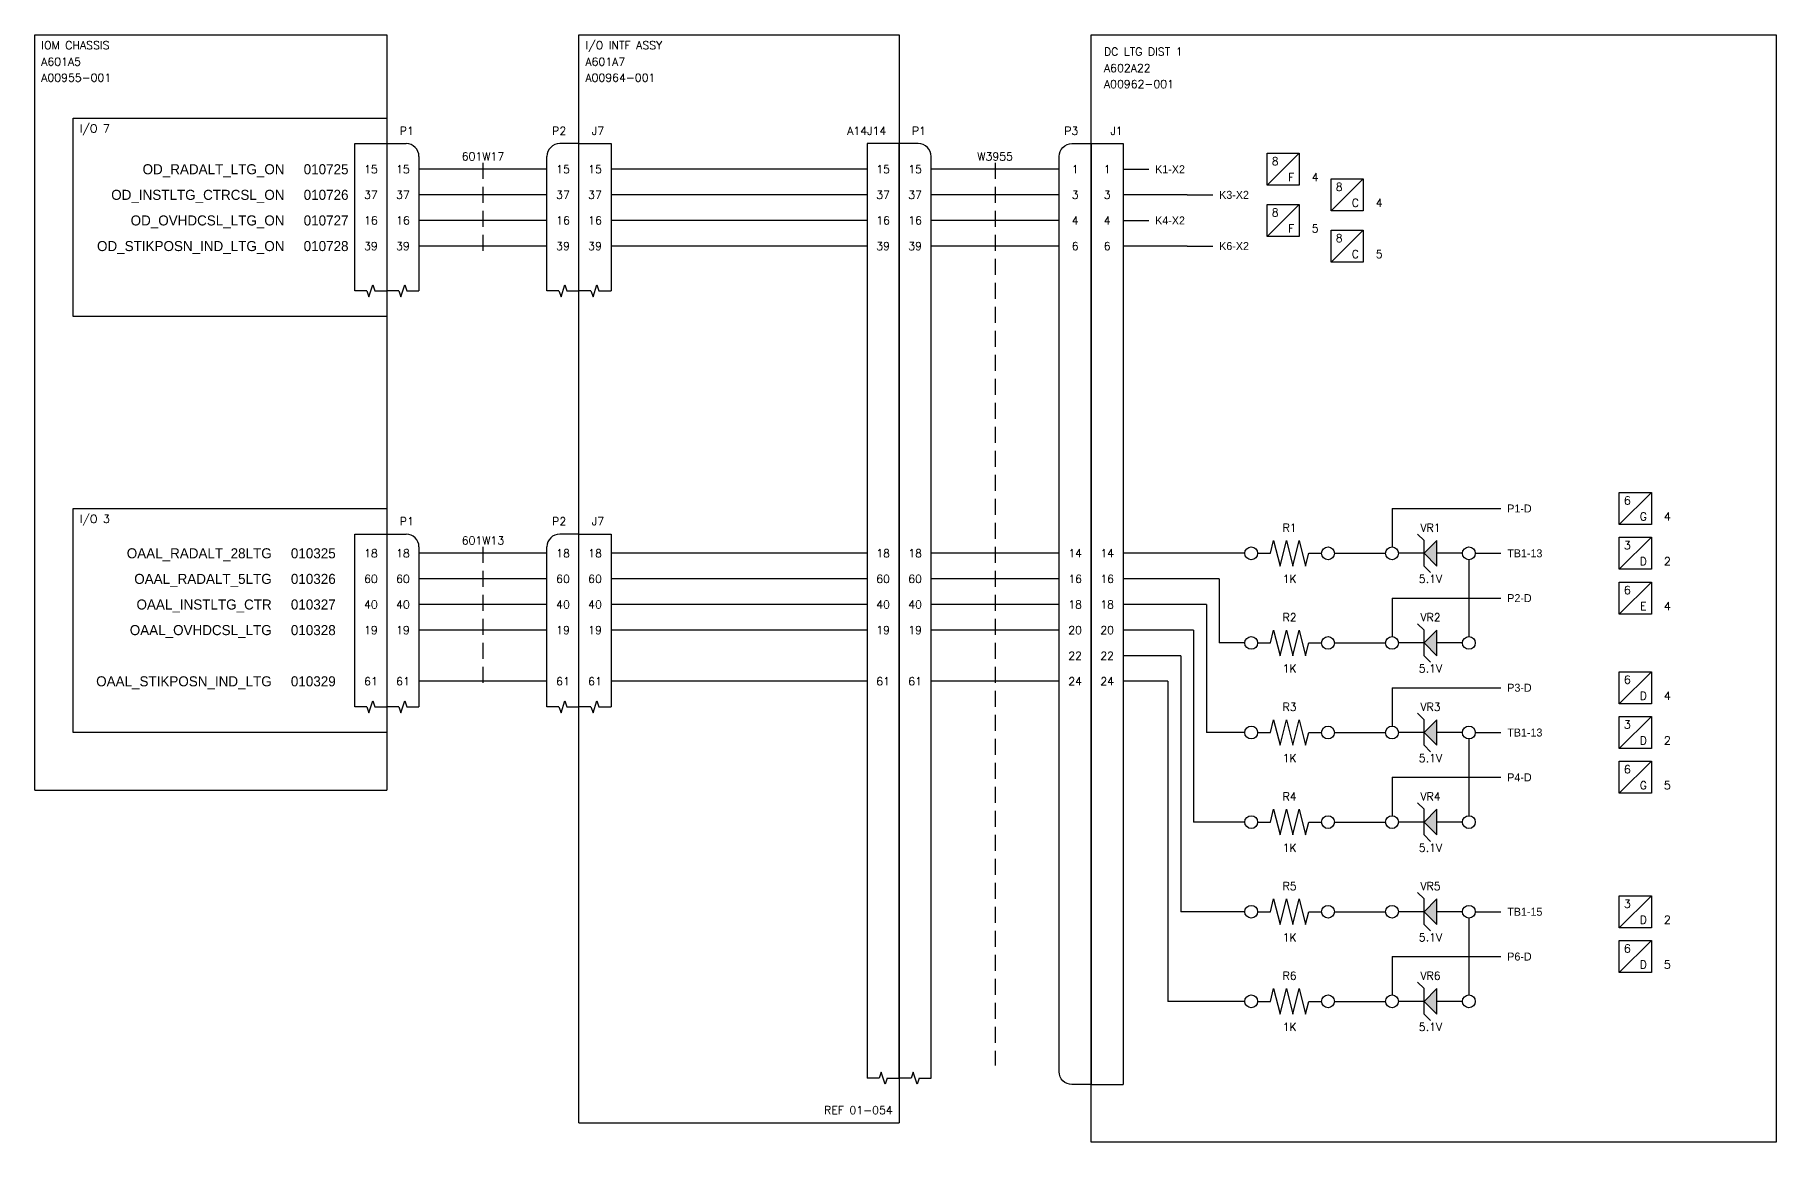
# Model space of a CAD drawing. Extents: x -29 to 207, y 0 to 19.
# Drawn here: x 32 to 59.2, y 0.8 to 18.1 of the extents above; entities that cross this region are included whole.
import ezdxf
from ezdxf.enums import TextEntityAlignment as Align

# ---------------------------------------------------------------- set-up
doc = ezdxf.new("R2010")
doc.units = 0
doc.header["$MEASUREMENT"] = 0
doc.linetypes.add('DASHED2', pattern=[0.375, 0.25, -0.125])
doc.linetypes.add('DGN5', pattern=[0.257567, 0.085856, -0.171711])
doc.layers.get('0').update_dxf_attribs({"linetype": 'CONTINUOUS'})
doc.styles.add('dgn050', font='dgn050.shx')
doc.styles.add('SCHEMATIC', font='romans.shx', dxfattribs={"height": 0.125})

# ---------------------------------------------------------------- blocks, each defined once
blk = doc.blocks.new('A$C54324138')
at = {"linetype": 'ByBlock'}
for p, q in [((-0.8125, 0), (-1, 0)), ((-0.8125, 0), (-0.78125, -0.09375)), ((-0.78125, -0.09375), (-0.71875, 0.09375)), ((-0.71875, 0.09375), (-0.6875, 0)), ((-0.6875, 0), (-0.5, 0)), ((-0.3125, 0), (-0.5, 0)), ((-0.3125, 0), (-0.28125, -0.09375)), ((-0.28125, -0.09375), (-0.21875, 0.09375)), ((-0.21875, 0.09375), (-0.1875, 0)), ((-0.1875, 0), (0, 0))]:
    blk.add_line(p, q, dxfattribs=at)
blk = doc.blocks.new('DEST_TO')
for p, q in [((0, 0), (0.4, 0)), ((2.25, -0.25), (2.75, 0.25))]:
    blk.add_line(p, q)
blk.add_lwpolyline([(2.25, 0.25), (2.75, 0.25), (2.75, -0.25), (2.25, -0.25)], close=True)
blk.add_attdef('CONTACT_REFDES', text='', height=0.125).set_placement((0.5, 0), align=Align.MIDDLE_LEFT)
at = {"style": 'SCHEMATIC'}
for p in [(2.375, 0.125), (2.625, -0.125)]:
    blk.add_attdef('X', text='', height=0.125, dxfattribs=at).set_placement(p, align=Align.MIDDLE)
for tag, p in [('DWG_TITLE', (3.3, 0)), ('DWG_#', (3.3, -0.2))]:
    blk.add_attdef(tag, p, '', height=0.125)
blk.add_attdef('X', text='', height=0.125, dxfattribs=at).set_placement((3, -0.125), align=Align.MIDDLE_CENTER)
blk = doc.blocks.new('A$C443226F3')
for p, q in [((0.2, 0), (0.4, 0)), ((0.4, 0), (0.45, 0.2)), ((0.45, 0.2), (0.55, -0.2)), ((0.55, -0.2), (0.65, 0.2)), ((0.65, 0.2), (0.75, -0.2)), ((0.75, -0.2), (0.85, 0.2)), ((0.85, 0.2), (0.95, -0.2)), ((0.95, -0.2), (1, 0)), ((1, 0), (1.2, 0))]:
    blk.add_line(p, q)
for centre in [(0.1, 0), (1.3, 0)]:
    blk.add_circle(centre, 0.1)
blk = doc.blocks.new('A$C35E0747A')
blk.add_hatch(color=256).paths.add_polyline_path([(0.2, 0.6), (0, 0.8), (-0.2, 0.6)])
for p, q in [((0, 0.8), (0, 1.2)), ((0.2, 0.8), (0.3, 0.9)), ((-0.2, 0.8), (-0.3, 0.7)), ((-0.2, 0.8), (0.2, 0.8)), ((0, 0.2), (0, 0.6))]:
    blk.add_line(p, q)
blk.add_lwpolyline([(0.2, 0.6), (0, 0.8), (-0.2, 0.6)], close=True)
for centre in [(0, 1.3), (0, 0.1)]:
    blk.add_circle(centre, 0.1)

msp = doc.modelspace()

# ---------------------------------------------------------------- linework, layer by layer
for p, q in [((32, 18.1), (37.5, 18.1)), ((32, 6.3), (32, 18.1)), ((37.5, 18.1), (37.5, 6.3)), ((40.5, 18.1), (45.5, 18.1)), ((40.5, 1.1), (40.5, 18.1)), ((45.5, 18.1), (45.5, 1.1)), ((37, 16.4), (37.5, 16.4)), ((37, 14.1), (37, 16.4)), ((37.5, 16.4), (37.8, 16.4)), ((40.5, 16.4), (40.2, 16.4)), ((45.8, 16.4), (45.5, 16.4)), ((45.5, 16.4), (45.5, 1.8)), ((38, 16.2), (38, 14.1)), ((40, 14.1), (40, 16.2)), ((46, 1.8), (46, 16.2)), ((40, 16), (38, 16)), ((45, 16), (41, 16)), ((48, 16), (46, 16)), ((40, 15.6), (38, 15.6)), ((45, 15.6), (41, 15.6)), ((48, 15.6), (46, 15.6)), ((50, 15.6), (49, 15.6)), ((40, 15.2), (38, 15.2)), ((45, 15.2), (41, 15.2)), ((48, 15.2), (46, 15.2)), ((40, 14.8), (38, 14.8)), ((45, 14.8), (41, 14.8)), ((48, 14.8), (46, 14.8)), ((50, 14.8), (49, 14.8)), ((53.2, 10.7), (53.2, 10.1)), ((53.2, 10.7), (54.5, 10.7)), ((37, 10.3), (37.5, 10.3)), ((37, 7.6), (37, 10.3)), ((37.5, 10.3), (37.8, 10.3)), ((38, 10.1), (38, 7.6)), ((40, 7.6), (40, 10.1)), ((40.5, 10.3), (40.2, 10.3)), ((40, 10), (38, 10)), ((45, 10), (41, 10)), ((48, 10), (46, 10)), ((50.9, 10), (49, 10)), ((50.2, 10), (49, 10)), ((52.3, 10), (53.1, 10)), ((54.4, 9.9), (54.4, 8.7)), ((40, 9.6), (38, 9.6)), ((45, 9.6), (41, 9.6)), ((48, 9.6), (46, 9.6)), ((50.5, 9.6), (49, 9.6)), ((50.5, 9.6), (50.5, 8.6)), ((53.2, 9.3), (53.2, 8.7)), ((53.2, 9.3), (54.5, 9.3)), ((40, 9.2), (38, 9.2)), ((45, 9.2), (41, 9.2)), ((48, 9.2), (46, 9.2)), ((50.3, 9.2), (49, 9.2)), ((50.3, 9.2), (50.3, 7.2)), ((40, 8.8), (38, 8.8)), ((45, 8.8), (41, 8.8)), ((48, 8.8), (46, 8.8)), ((50.1, 8.8), (49, 8.8)), ((50.1, 8.8), (50.1, 5.8)), ((50.9, 8.6), (50.5, 8.6)), ((52.3, 8.6), (53.1, 8.6)), ((49.9, 8.4), (49, 8.4)), ((49.9, 8.4), (49.9, 4.4)), ((40, 8), (38, 8)), ((45, 8), (41, 8)), ((48, 8), (46, 8)), ((49.7, 8), (49, 8)), ((49.7, 8), (49.7, 3)), ((53.2, 7.9), (53.2, 7.3)), ((53.2, 7.9), (54.5, 7.9)), ((50.9, 7.2), (50.3, 7.2)), ((52.3, 7.2), (53.1, 7.2)), ((54.4, 7.1), (54.4, 5.9)), ((32, 6.3), (34.5, 6.3)), ((32, 6.3), (37.5, 6.3)), ((53.2, 6.5), (53.2, 5.9)), ((53.2, 6.5), (54.5, 6.5)), ((50.9, 5.8), (50.1, 5.8)), ((52.3, 5.8), (53.1, 5.8)), ((50.9, 4.4), (49.9, 4.4)), ((52.3, 4.4), (53.1, 4.4)), ((54.4, 4.3), (54.4, 3.1)), ((53.2, 3.7), (53.2, 3.1)), ((53.2, 3.7), (54.5, 3.7)), ((50.9, 3), (49.7, 3)), ((52.3, 3), (53.1, 3)), ((48.5, 1.7), (49, 1.7)), ((40.5, 1.1), (42.4, 1.1)), ((40.5, 1.1), (45.5, 1.1))]:
    msp.add_line(p, q)
at = {"linetype": 'DASHED2'}
for p, q in [((39, 16.1), (39, 14.7)), ((47, 16.1), (47, 2)), ((39, 10.1), (39, 7.9))]:
    msp.add_line(p, q, dxfattribs=at)
at = {"linetype": 'ByBlock'}
for p, q in [((40.219, 14.006), (40.281, 14.194)), ((40.281, 14.194), (40.312, 14.1)), ((40.719, 14.006), (40.781, 14.194)), ((40.781, 14.194), (40.812, 14.1)), ((40.187, 14.1), (40, 14.1)), ((40.187, 14.1), (40.219, 14.006)), ((40.312, 14.1), (40.5, 14.1)), ((40.687, 14.1), (40.5, 14.1)), ((40.687, 14.1), (40.719, 14.006)), ((40.812, 14.1), (41, 14.1)), ((40.219, 7.506), (40.281, 7.694)), ((40.281, 7.694), (40.312, 7.6)), ((40.719, 7.506), (40.781, 7.694)), ((40.781, 7.694), (40.812, 7.6)), ((40.187, 7.6), (40, 7.6)), ((40.187, 7.6), (40.219, 7.506)), ((40.312, 7.6), (40.5, 7.6)), ((40.687, 7.6), (40.5, 7.6)), ((40.687, 7.6), (40.719, 7.506)), ((40.812, 7.6), (41, 7.6)), ((45.188, 1.8), (45, 1.8)), ((45.219, 1.894), (45.188, 1.8)), ((45.281, 1.706), (45.219, 1.894)), ((45.313, 1.8), (45.281, 1.706)), ((45.313, 1.8), (45.5, 1.8)), ((45.688, 1.8), (45.5, 1.8)), ((45.719, 1.894), (45.688, 1.8)), ((45.781, 1.706), (45.719, 1.894)), ((45.813, 1.8), (45.781, 1.706)), ((45.813, 1.8), (46, 1.8))]:
    msp.add_line(p, q, dxfattribs=at)
for points in [[(53.4, 0.8), (48.5, 0.8), (48.5, 18.1), (59.2, 18.1), (59.2, 0.8), (53.4, 0.8)], [(34.5, 13.7), (32.6, 13.7), (32.6, 16.8), (37.5, 16.8), (37.5, 13.7), (34.5, 13.7)], [(40.5, 14.1), (40.5, 16.4), (41, 16.4), (41, 14.1)], [(45.5, 1.8), (45.5, 16.4), (45, 16.4), (45, 1.8)], [(48.5, 1.7), (48.5, 16.4), (49, 16.4), (49, 1.7)], [(34.5, 7.2), (32.6, 7.2), (32.6, 10.7), (37.5, 10.7), (37.5, 7.2), (34.5, 7.2)], [(40.5, 7.6), (40.5, 10.3), (41, 10.3), (41, 7.6)]]:
    msp.add_lwpolyline(points)
msp.add_lwpolyline([(48.2, 16.4), (48.5, 16.4), (48.5, 1.7), (48.2, 1.7, -0.414214), (48, 1.9), (48, 16.2, -0.414214)], format="xyb", close=True)
for centre, start, end in [((37.8, 16.2), 0, 90), ((40.2, 16.2), 90, 180), ((40.2, 16.2), 90, 180), ((45.8, 16.2), 0, 90), ((37.8, 10.1), 0, 90), ((40.2, 10.1), 90, 180), ((40.2, 10.1), 90, 180)]:
    msp.add_arc(centre, 0.2, start, end)

# ---------------------------------------------------------------- block references
ref = msp.add_blockref('DEST_TO', (49, 16))
ref.add_attrib('X', 'F', dxfattribs={"height": 0.125, "style": 'SCHEMATIC'}).set_placement((51.625, 15.875), align=Align.MIDDLE)
ref.add_attrib('X', '8', dxfattribs={"height": 0.125, "style": 'SCHEMATIC'}).set_placement((51.375, 16.125), align=Align.MIDDLE)
ref.add_attrib('X', '4', dxfattribs={"height": 0.125, "style": 'SCHEMATIC'}).set_placement((52, 15.875), align=Align.MIDDLE_CENTER)
ref.add_attrib('CONTACT_REFDES', 'K1-X2', dxfattribs={"height": 0.125}).set_placement((49.5, 16), align=Align.MIDDLE_LEFT)
ref = msp.add_blockref('DEST_TO', (50, 15.6))
ref.add_attrib('X', 'C', dxfattribs={"height": 0.125, "style": 'SCHEMATIC'}).set_placement((52.625, 15.475), align=Align.MIDDLE)
ref.add_attrib('X', '8', dxfattribs={"height": 0.125, "style": 'SCHEMATIC'}).set_placement((52.375, 15.725), align=Align.MIDDLE)
ref.add_attrib('X', '4', dxfattribs={"height": 0.125, "style": 'SCHEMATIC'}).set_placement((53, 15.475), align=Align.MIDDLE_CENTER)
ref.add_attrib('CONTACT_REFDES', 'K3-X2', dxfattribs={"height": 0.125}).set_placement((50.5, 15.6), align=Align.MIDDLE_LEFT)
ref = msp.add_blockref('DEST_TO', (49, 15.2))
ref.add_attrib('X', 'F', dxfattribs={"height": 0.125, "style": 'SCHEMATIC'}).set_placement((51.625, 15.075), align=Align.MIDDLE)
ref.add_attrib('X', '8', dxfattribs={"height": 0.125, "style": 'SCHEMATIC'}).set_placement((51.375, 15.325), align=Align.MIDDLE)
ref.add_attrib('X', '5', dxfattribs={"height": 0.125, "style": 'SCHEMATIC'}).set_placement((52, 15.075), align=Align.MIDDLE_CENTER)
ref.add_attrib('CONTACT_REFDES', 'K4-X2', dxfattribs={"height": 0.125}).set_placement((49.5, 15.2), align=Align.MIDDLE_LEFT)
ref = msp.add_blockref('DEST_TO', (50, 14.8))
ref.add_attrib('X', 'C', dxfattribs={"height": 0.125, "style": 'SCHEMATIC'}).set_placement((52.625, 14.675), align=Align.MIDDLE)
ref.add_attrib('X', '8', dxfattribs={"height": 0.125, "style": 'SCHEMATIC'}).set_placement((52.375, 14.925), align=Align.MIDDLE)
ref.add_attrib('X', '5', dxfattribs={"height": 0.125, "style": 'SCHEMATIC'}).set_placement((53, 14.675), align=Align.MIDDLE_CENTER)
ref.add_attrib('CONTACT_REFDES', 'K6-X2', dxfattribs={"height": 0.125}).set_placement((50.5, 14.8), align=Align.MIDDLE_LEFT)
for name, p in [('A$C54324138', (38, 14.1)), ('A$C443226F3', (50.9, 10)), ('A$C443226F3', (50.9, 8.6)), ('A$C54324138', (38, 7.6)), ('A$C443226F3', (50.9, 7.2)), ('A$C443226F3', (50.9, 5.8)), ('A$C443226F3', (50.9, 4.4)), ('A$C443226F3', (50.9, 3))]:
    msp.add_blockref(name, p)
ref = msp.add_blockref('DEST_TO', (54.5, 10.7))
ref.add_attrib('X', 'G', dxfattribs={"height": 0.125, "style": 'SCHEMATIC'}).set_placement((57.125, 10.575), align=Align.MIDDLE)
ref.add_attrib('X', '6', dxfattribs={"height": 0.125, "style": 'SCHEMATIC'}).set_placement((56.875, 10.825), align=Align.MIDDLE)
ref.add_attrib('X', '4', dxfattribs={"height": 0.125, "style": 'SCHEMATIC'}).set_placement((57.5, 10.575), align=Align.MIDDLE_CENTER)
ref.add_attrib('CONTACT_REFDES', 'P1-D', dxfattribs={"height": 0.125}).set_placement((55, 10.7), align=Align.MIDDLE_LEFT)
at = {"rotation": 90}
for p in [(54.5, 10), (54.5, 8.6), (54.5, 7.2), (54.5, 5.8), (54.5, 4.4), (54.5, 3)]:
    msp.add_blockref('A$C35E0747A', p, dxfattribs=at)
ref = msp.add_blockref('DEST_TO', (54.5, 10))
ref.add_attrib('X', 'D', dxfattribs={"height": 0.125, "style": 'SCHEMATIC'}).set_placement((57.125, 9.875), align=Align.MIDDLE)
ref.add_attrib('X', '3', dxfattribs={"height": 0.125, "style": 'SCHEMATIC'}).set_placement((56.875, 10.125), align=Align.MIDDLE)
ref.add_attrib('X', '2', dxfattribs={"height": 0.125, "style": 'SCHEMATIC'}).set_placement((57.5, 9.875), align=Align.MIDDLE_CENTER)
ref.add_attrib('CONTACT_REFDES', 'TB1-13', dxfattribs={"height": 0.125}).set_placement((55, 10), align=Align.MIDDLE_LEFT)
ref = msp.add_blockref('DEST_TO', (54.5, 9.3))
ref.add_attrib('X', 'E', dxfattribs={"height": 0.125, "style": 'SCHEMATIC'}).set_placement((57.125, 9.175), align=Align.MIDDLE)
ref.add_attrib('X', '6', dxfattribs={"height": 0.125, "style": 'SCHEMATIC'}).set_placement((56.875, 9.425), align=Align.MIDDLE)
ref.add_attrib('X', '4', dxfattribs={"height": 0.125, "style": 'SCHEMATIC'}).set_placement((57.5, 9.175), align=Align.MIDDLE_CENTER)
ref.add_attrib('CONTACT_REFDES', 'P2-D', dxfattribs={"height": 0.125}).set_placement((55, 9.3), align=Align.MIDDLE_LEFT)
ref = msp.add_blockref('DEST_TO', (54.5, 7.9))
ref.add_attrib('X', 'D', dxfattribs={"height": 0.125, "style": 'SCHEMATIC'}).set_placement((57.125, 7.775), align=Align.MIDDLE)
ref.add_attrib('X', '6', dxfattribs={"height": 0.125, "style": 'SCHEMATIC'}).set_placement((56.875, 8.025), align=Align.MIDDLE)
ref.add_attrib('X', '4', dxfattribs={"height": 0.125, "style": 'SCHEMATIC'}).set_placement((57.5, 7.775), align=Align.MIDDLE_CENTER)
ref.add_attrib('CONTACT_REFDES', 'P3-D', dxfattribs={"height": 0.125}).set_placement((55, 7.9), align=Align.MIDDLE_LEFT)
ref = msp.add_blockref('DEST_TO', (54.5, 7.2))
ref.add_attrib('X', 'D', dxfattribs={"height": 0.125, "style": 'SCHEMATIC'}).set_placement((57.125, 7.075), align=Align.MIDDLE)
ref.add_attrib('X', '3', dxfattribs={"height": 0.125, "style": 'SCHEMATIC'}).set_placement((56.875, 7.325), align=Align.MIDDLE)
ref.add_attrib('X', '2', dxfattribs={"height": 0.125, "style": 'SCHEMATIC'}).set_placement((57.5, 7.075), align=Align.MIDDLE_CENTER)
ref.add_attrib('CONTACT_REFDES', 'TB1-13', dxfattribs={"height": 0.125}).set_placement((55, 7.2), align=Align.MIDDLE_LEFT)
ref = msp.add_blockref('DEST_TO', (54.5, 6.5))
ref.add_attrib('X', 'G', dxfattribs={"height": 0.125, "style": 'SCHEMATIC'}).set_placement((57.125, 6.375), align=Align.MIDDLE)
ref.add_attrib('X', '6', dxfattribs={"height": 0.125, "style": 'SCHEMATIC'}).set_placement((56.875, 6.625), align=Align.MIDDLE)
ref.add_attrib('X', '5', dxfattribs={"height": 0.125, "style": 'SCHEMATIC'}).set_placement((57.5, 6.375), align=Align.MIDDLE_CENTER)
ref.add_attrib('CONTACT_REFDES', 'P4-D', dxfattribs={"height": 0.125}).set_placement((55, 6.5), align=Align.MIDDLE_LEFT)
ref = msp.add_blockref('DEST_TO', (54.5, 4.4))
ref.add_attrib('X', 'D', dxfattribs={"height": 0.125, "style": 'SCHEMATIC'}).set_placement((57.125, 4.275), align=Align.MIDDLE)
ref.add_attrib('X', '3', dxfattribs={"height": 0.125, "style": 'SCHEMATIC'}).set_placement((56.875, 4.525), align=Align.MIDDLE)
ref.add_attrib('X', '2', dxfattribs={"height": 0.125, "style": 'SCHEMATIC'}).set_placement((57.5, 4.275), align=Align.MIDDLE_CENTER)
ref.add_attrib('CONTACT_REFDES', 'TB1-15', dxfattribs={"height": 0.125}).set_placement((55, 4.4), align=Align.MIDDLE_LEFT)
ref = msp.add_blockref('DEST_TO', (54.5, 3.7))
ref.add_attrib('X', 'D', dxfattribs={"height": 0.125, "style": 'SCHEMATIC'}).set_placement((57.125, 3.575), align=Align.MIDDLE)
ref.add_attrib('X', '6', dxfattribs={"height": 0.125, "style": 'SCHEMATIC'}).set_placement((56.875, 3.825), align=Align.MIDDLE)
ref.add_attrib('X', '5', dxfattribs={"height": 0.125, "style": 'SCHEMATIC'}).set_placement((57.5, 3.575), align=Align.MIDDLE_CENTER)
ref.add_attrib('CONTACT_REFDES', 'P6-D', dxfattribs={"height": 0.125}).set_placement((55, 3.7), align=Align.MIDDLE_LEFT)

# ---------------------------------------------------------------- texts
at = {"linetype": 'DGN5', "style": 'SCHEMATIC'}
for s, p in [('IOM CHASSIS', (32.1, 18)), ('I/O INTF ASSY', (40.6, 18)), ('A601A5', (32.1, 17.743)), ('A601A7', (40.6, 17.743)), ('DC LTG DIST 1', (48.7, 17.9)), ('A00955-001', (32.1, 17.493)), ('A00964-001', (40.6, 17.493)), ('A602A22', (48.7, 17.643)), ('A00962-001', (48.7, 17.393)), ('I/O 7', (32.7, 16.7)), ('I/O 3', (32.7, 10.6))]:
    msp.add_text(s, height=0.125, dxfattribs=at).set_placement(p, align=Align.TOP_LEFT)
at = {"style": 'SCHEMATIC'}
for s, p in [('P1', (37.7, 16.6)), ('J7', (40.7, 16.6)), ('P1', (45.7, 16.6)), ('J1', (48.8, 16.6)), ('P1', (37.7, 10.5)), ('J7', (40.7, 10.5))]:
    msp.add_text(s, height=0.125, dxfattribs=at).set_placement(p, align=Align.MIDDLE_LEFT)
for s, p in [('P2', (40.3, 16.6)), ('A14J14', (45.3, 16.6)), ('P3', (48.3, 16.6)), ('P2', (40.3, 10.5)), ('REF 01-054', (45.4, 1.3))]:
    msp.add_text(s, height=0.125, dxfattribs=at).set_placement(p, align=Align.MIDDLE_RIGHT)
at = {"linetype": 'Continuous', "style": 'dgn050'}
for s, p in [('OD_RADALT_LTG_ON', (35.9, 16)), ('010725', (36.9, 16)), ('OD_INSTLTG_CTRCSL_ON', (35.9, 15.6)), ('010726', (36.9, 15.6)), ('OD_OVHDCSL_LTG_ON', (35.9, 15.2)), ('010727', (36.9, 15.2)), ('OD_STIKPOSN_IND_LTG_ON', (35.9, 14.8)), ('010728', (36.9, 14.8)), ('OAAL_RADALT_28LTG', (35.7, 10)), ('010325', (36.7, 10)), ('OAAL_RADALT_5LTG', (35.7, 9.6)), ('010326', (36.7, 9.6)), ('OAAL_INSTLTG_CTR', (35.7, 9.2)), ('010327', (36.7, 9.2)), ('OAAL_OVHDCSL_LTG', (35.7, 8.8)), ('010328', (36.7, 8.8)), ('OAAL_STIKPOSN_IND_LTG', (35.7, 8)), ('010329', (36.7, 8))]:
    msp.add_text(s, height=0.157, dxfattribs=at).set_placement(p, align=Align.MIDDLE_RIGHT)
at = {"style": 'SCHEMATIC'}
for s, p in [('15', (37.25, 16)), ('15', (37.75, 16)), ('601W17', (39, 16.2)), ('15', (40.25, 16)), ('15', (40.75, 16)), ('15', (45.25, 16)), ('15', (45.75, 16)), ('W3955', (47, 16.2)), ('1', (48.25, 16)), ('1', (48.75, 16)), ('37', (37.25, 15.6)), ('37', (37.75, 15.6)), ('37', (40.25, 15.6)), ('37', (40.75, 15.6)), ('37', (45.25, 15.6)), ('37', (45.75, 15.6)), ('3', (48.25, 15.6)), ('3', (48.75, 15.6)), ('16', (37.25, 15.2)), ('16', (37.75, 15.2)), ('16', (40.25, 15.2)), ('16', (40.75, 15.2)), ('16', (45.25, 15.2)), ('16', (45.75, 15.2)), ('4', (48.25, 15.2)), ('4', (48.75, 15.2)), ('39', (37.25, 14.8)), ('39', (37.75, 14.8)), ('39', (40.25, 14.8)), ('39', (40.75, 14.8)), ('39', (45.25, 14.8)), ('39', (45.75, 14.8)), ('6', (48.25, 14.8)), ('6', (48.75, 14.8)), ('R1', (51.6, 10.4)), ('VR1', (53.8, 10.4)), ('601W13', (39, 10.2)), ('18', (37.25, 10)), ('18', (37.75, 10)), ('18', (40.25, 10)), ('18', (40.75, 10)), ('18', (45.25, 10)), ('18', (45.75, 10)), ('14', (48.25, 10)), ('14', (48.75, 10)), ('60', (37.25, 9.6)), ('60', (37.75, 9.6)), ('60', (40.25, 9.6)), ('60', (40.75, 9.6)), ('60', (45.25, 9.6)), ('60', (45.75, 9.6)), ('16', (48.25, 9.6)), ('16', (48.75, 9.6)), ('1K', (51.6, 9.6)), ('5.1V', (53.8, 9.6)), ('40', (37.25, 9.2)), ('40', (37.75, 9.2)), ('40', (40.25, 9.2)), ('40', (40.75, 9.2)), ('40', (45.25, 9.2)), ('40', (45.75, 9.2)), ('18', (48.25, 9.2)), ('18', (48.75, 9.2)), ('R2', (51.6, 9)), ('VR2', (53.8, 9)), ('19', (37.25, 8.8)), ('19', (37.75, 8.8)), ('19', (40.25, 8.8)), ('19', (40.75, 8.8)), ('19', (45.25, 8.8)), ('19', (45.75, 8.8)), ('20', (48.25, 8.8)), ('20', (48.75, 8.8)), ('22', (48.25, 8.4)), ('22', (48.75, 8.4)), ('1K', (51.6, 8.2)), ('5.1V', (53.8, 8.2)), ('61', (37.25, 8)), ('61', (37.75, 8)), ('61', (40.25, 8)), ('61', (40.75, 8)), ('61', (45.25, 8)), ('61', (45.75, 8)), ('24', (48.25, 8)), ('24', (48.75, 8)), ('R3', (51.6, 7.6)), ('VR3', (53.8, 7.6)), ('1K', (51.6, 6.8)), ('5.1V', (53.8, 6.8)), ('R4', (51.6, 6.2)), ('VR4', (53.8, 6.2)), ('1K', (51.6, 5.4)), ('5.1V', (53.8, 5.4)), ('R5', (51.6, 4.8)), ('VR5', (53.8, 4.8)), ('1K', (51.6, 4)), ('5.1V', (53.8, 4)), ('R6', (51.6, 3.4)), ('VR6', (53.8, 3.4)), ('1K', (51.6, 2.6)), ('5.1V', (53.8, 2.6))]:
    msp.add_text(s, height=0.125, dxfattribs=at).set_placement(p, align=Align.MIDDLE_CENTER)

doc.saveas('drawing.dxf')
